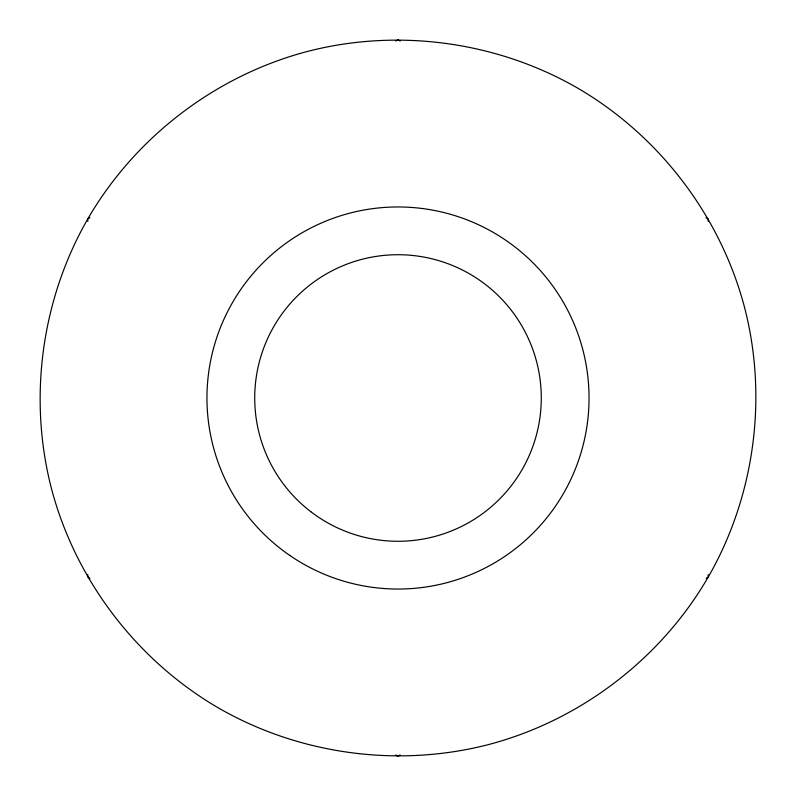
<?xml version="1.0" encoding="UTF-8"?>
<svg xmlns="http://www.w3.org/2000/svg" width="796" height="796" viewBox="0 0 796 796"><rect width="100%" height="100%" fill="white"/><g stroke="black" fill="none" stroke-linecap="round" stroke-linejoin="round"><path stroke-width="1.19" d="M89.948 217.656L87.789 218.9C40.974 300.381 27.87 399.881 52.009 490.704C76.516 581.428 137.609 661.048 218.9 708.211C300.381 755.026 399.881 768.13 490.704 743.991C581.428 719.485 661.048 658.392 708.211 577.1C755.026 495.619 768.13 396.119 743.991 305.296C719.485 214.572 658.392 134.952 577.1 87.789C495.619 40.974 396.119 27.87 305.296 52.009C214.572 76.516 134.952 137.609 87.789 218.9L87.789 221.378M395.841 41.044L398 39.8L400.159 41.044M400.149 754.956L398 756.2L395.851 754.956M706.062 578.344L708.211 577.1L708.211 574.622M706.052 217.656L708.211 218.9L708.211 221.378M89.938 578.344L87.789 577.1L87.789 574.622M310.778 511.669A143.28 143.28 0 0 0 540.056 416.706A143.28 143.28 0 0 0 343.166 265.625A143.28 143.28 0 0 0 310.778 511.669M289.714 555.389A191.04 191.04 0 0 0 588.443 413.084A191.04 191.04 0 0 0 315.843 225.527A191.04 191.04 0 0 0 289.714 555.389"/></g></svg>
